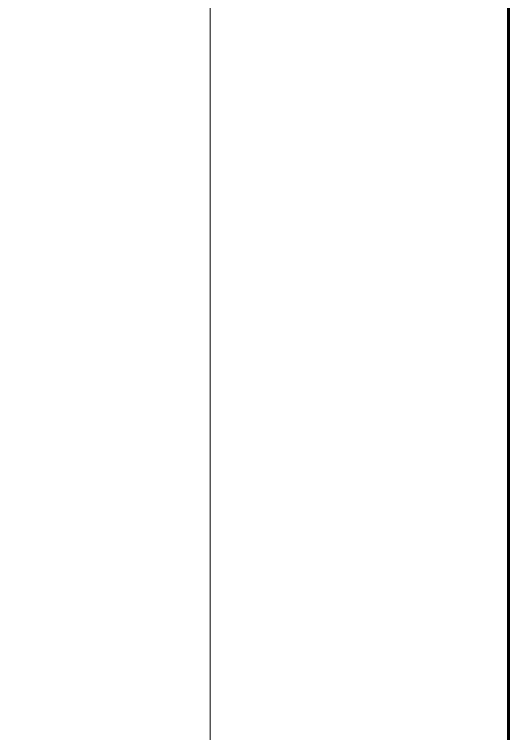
# Model space of a CAD drawing. Header units: inches. Extents: x -4169 to -1846, y 9706 to 12377.
# Drawn here: x -3480.959 to -3479.924, y 10949.629 to 10951.134 of the extents above; entities that cross this region are included whole.
import ezdxf

# ---------------------------------------------------------------- set-up
doc = ezdxf.new("R2010")
doc.units = ezdxf.units.IN
doc.header["$MEASUREMENT"] = 0
for name, color, linetype, lineweight in [('A-WALL', 113, 'Continuous', 18), ('A-WALL-PATT-4', 111, 'Continuous', 9), ('I-WALL-3', 2, 'Continuous', 60)]:
    doc.layers.add(name, color=color, linetype=linetype, lineweight=lineweight)
pattern_1 = [(0, (0, 0), (20.48, 5.12), [0.845, -14.515, 0.845, -14.515, -81.92]), (0, (0, 0), (20.48, 5.12), [-30.72, 0.845, -29.875, 0.845, -14.515, -35.84]), (0, (0, 0), (20.48, 5.12), [-76.8, 0.845, -9.395, 0.845, -24.755]), (120, (7.68, 2.56), (-14.67405, 15.1762003), [0.845, -14.515, 0.845, -14.515, -81.92]), (120, (7.68, 2.56), (-14.67405, 15.1762003), [-30.72, 0.845, -29.875, 0.845, -14.515, -35.84]), (120, (7.68, 2.56), (-14.67405, 15.1762003), [-76.8, 0.845, -9.395, 0.845, -24.755]), (240, (10.24, 12.8), (-5.80595, -20.2962003), [0.845, -14.515, 0.845, -14.515, -81.92]), (240, (10.24, 12.8), (-5.80595, -20.2962003), [-30.72, 0.845, -29.875, 0.845, -14.515, -35.84]), (240, (10.24, 12.8), (-5.80595, -20.2962003), [-76.8, 0.845, -9.395, 0.845, -24.755])]

msp = doc.modelspace()

# ---------------------------------------------------------------- hatches: boundary and pattern name
at = {"layer": 'A-WALL-PATT-4'}
h = msp.add_hatch(dxfattribs=at)
h.set_pattern_fill('FP_1', color=256, style=0, pattern_type=2)
h.set_pattern_definition(pattern_1)
h.paths.add_polyline_path([(-3480.4777, 10708.7894), (-3479.9237, 10708.7894), (-3479.9237, 10967.5894), (-3480.5487, 10967.5894), (-3480.5487, 10708.7894)], flags=0)
h = msp.add_hatch(dxfattribs=at)
h.set_pattern_fill('FP_1', color=256, style=0, pattern_type=2)
h.set_pattern_definition(pattern_1)
h.paths.add_polyline_path([(-3481.1737, 10709.4144), (-3480.5487, 10709.4144), (-3480.5487, 10966.9644), (-3481.1737, 10966.9644), (-3481.1737, 10711.6226)], flags=0)

# ---------------------------------------------------------------- linework, layer by layer
at = {"layer": 'A-WALL'}
msp.add_line((-3480.5487, 10708.7894), (-3480.5487, 10967.5894), dxfattribs=at)
at = {"layer": 'I-WALL-3'}
msp.add_line((-3479.9237, 10968.2144), (-3479.9237, 10708.1644), dxfattribs=at)

doc.saveas('drawing.dxf')
